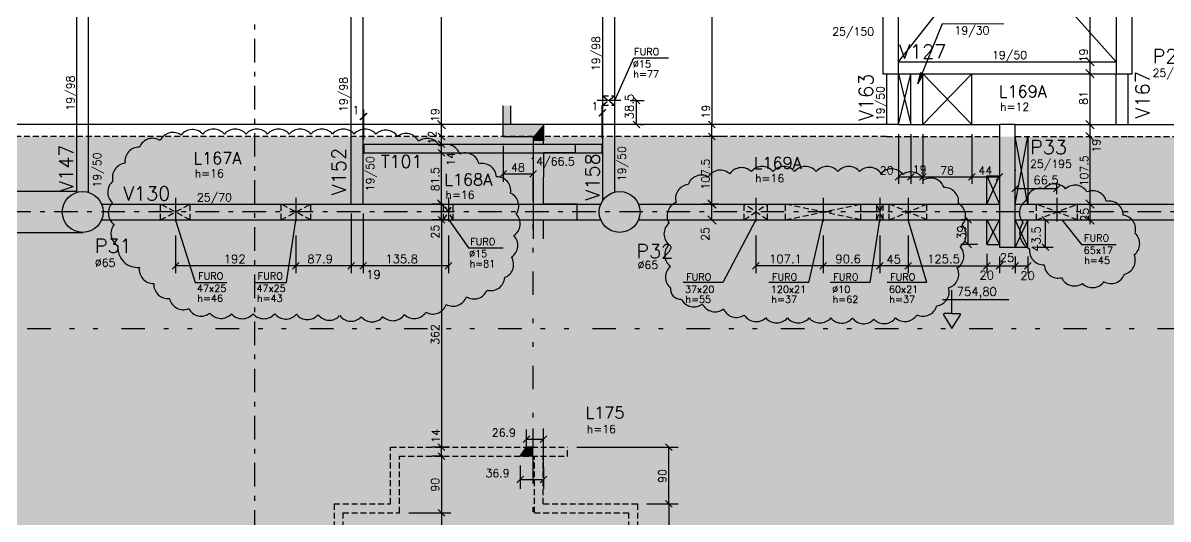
# Model space of a CAD drawing. Extents: x 64041 to 73506, y 0 to 6308.
# Drawn here: x 65119 to 66943, y 2670 to 3460 of the extents above; entities that cross this region are included whole.
import ezdxf

# ---------------------------------------------------------------- set-up
doc = ezdxf.new("R2010")
doc.units = 0
doc.header["$LTSCALE"] = 75
doc.header["$MEASUREMENT"] = 0
for name, pattern in [('ESTILO_TQS_0003', [1, 0.5, -0.2, 0.1, -0.2]), ('ESTILO_TQS_0004', [2, 0.5, -0.4, 0.1, -0.4, 0.1, -0.5]), ('HIDDEN2', [0.1875, 0.125, -0.0625])]:
    doc.linetypes.add(name, pattern=pattern)
doc.layers.get('0').update_dxf_attribs({"color": 3, "linetype": 'CONTINUOUS'})
for name, color, linetype in [('1', 3, 'CONTINUOUS'), ('200', 1, 'HIDDEN2'), ('204', 1, 'ESTILO_TQS_0003'), ('205', 1, 'ESTILO_TQS_0004'), ('210', 3, 'HIDDEN2'), ('212', 3, 'CONTINUOUS'), ('213', 3, 'CONTINUOUS'), ('216', 3, 'CONTINUOUS'), ('220', 5, 'CONTINUOUS'), ('221', 1, 'CONTINUOUS'), ('222', 6, 'CONTINUOUS'), ('226', 4, 'CONTINUOUS'), ('230', 3, 'CONTINUOUS'), ('231', 1, 'CONTINUOUS'), ('233', 6, 'CONTINUOUS'), ('250', 1, 'CONTINUOUS'), ('253', 253, 'CONTINUOUS')]:
    doc.layers.add(name, color=color, linetype=linetype)
doc.layers.add('112', color=7, linetype='CONTINUOUS', true_color=0x9bed9e)
doc.styles.get("Standard").update_dxf_attribs({"font": 'ROMANS.SHX'})

msp = doc.modelspace()

# ---------------------------------------------------------------- linework, layer by layer
at = {"layer": '1'}
for p, q in [((65204.8, 3189.4), (65204.8, 3778.9)), ((65223.8, 3189.6), (65223.8, 3778.9)), ((65641.8, 3171.4), (65641.8, 3781.9)), ((65660.8, 3171.4), (65660.8, 3781.9)), ((66042.3, 3781.9), (66042.3, 3176.9)), ((66061.3, 3781.9), (66061.3, 3190.3)), ((66513.3, 3397.9), (66860.3, 3397.9)), ((66513.3, 3378.9), (66860.3, 3378.9)), ((66513.3, 3297.9), (66513.3, 3378.9)), ((66533.3, 3297.9), (66533.3, 3378.9)), ((66552.3, 3297.9), (66552.3, 3378.9)), ((66630.3, 3297.9), (66630.3, 3378.9)), ((66860.3, 3297.9), (66860.3, 3378.9)), ((66513.3, 3297.9), (64645.3, 3297.9)), ((66513.3, 3297.9), (66553.2, 3297.9)), ((66552.3, 3297.9), (66674.3, 3297.9)), ((66699.3, 3297.9), (66879.3, 3297.9)), ((66879.3, 3297.9), (68737.3, 3297.9)), ((65661.8, 3266.9), (66041.3, 3266.9)), ((65661.8, 3266.9), (65661.8, 3252.9)), ((66041.3, 3252.9), (66041.3, 3266.9)), ((65661.8, 3252.9), (66041.3, 3252.9)), ((65204.8, 3191.4), (64645.4, 3191.4)), ((65244.3, 3171.4), (66039.4, 3171.4)), ((66099.3, 3171.4), (66674.3, 3171.4)), ((66699.3, 3171.4), (67274.4, 3171.4)), ((65244.3, 3146.4), (66039.4, 3146.4)), ((66099.3, 3146.4), (66674.3, 3146.4)), ((66699.3, 3146.4), (67274.4, 3146.4)), ((64760.8, 3126.4), (65214.3, 3126.4))]:
    msp.add_line(p, q, dxfattribs=at)
for points in [[(66494.3, 3378.9), (66494.3, 3297.9)], [(66879.3, 3297.9), (66879.3, 3378.9)]]:
    msp.add_lwpolyline(points, dxfattribs=at)
at = {"layer": '112'}
for points in [[(64645.3, 3278.9), (69349.9, 3278.9), (64645.4, 3191.4)], [(69349.9, 3278.9), (64760.8, 3191.4), (64645.4, 3191.4)], [(69349.9, 3278.9), (66557.5, 1895.8), (64760.8, 3191.4)], [(67465, 1895.8), (66557.5, 1895.8), (69349.9, 3278.9)], [(66557.5, 1895.8), (66557.5, 1547.8), (64760.8, 3191.4)], [(64760.8, 3191.4), (66557.5, 1547.8), (64760.8, 1547.8)]]:
    msp.add_solid(points, dxfattribs=at)
at = {"layer": '200'}
for p, q in [((66042.3, 3328.8), (66061.3, 3343.8)), ((66042.3, 3343.8), (66061.3, 3328.8)), ((65385.5, 3146.4), (65338.3, 3171.4)), ((65338.3, 3146.4), (65385.5, 3171.4)), ((65577.5, 3146.4), (65530.3, 3171.4)), ((65530.3, 3146.4), (65577.5, 3171.4)), ((65804.1, 3146.4), (65789.1, 3171.4)), ((65789.1, 3146.4), (65804.1, 3171.4)), ((66304.7, 3146.4), (66267.6, 3171.4)), ((66267.6, 3146.4), (66304.7, 3171.4)), ((66453.3, 3146.4), (66333.3, 3171.4)), ((66333.3, 3146.4), (66453.3, 3171.4)), ((66488.8, 3146.4), (66478.8, 3171.4)), ((66478.8, 3146.4), (66488.8, 3171.4)), ((66558.8, 3146.4), (66498.8, 3171.4)), ((66498.8, 3146.4), (66558.8, 3171.4)), ((66798.3, 3146.4), (66733.3, 3171.4)), ((66733.3, 3146.4), (66798.3, 3171.4))]:
    msp.add_line(p, q, dxfattribs=at)
at = {"layer": '204'}
for p, q in [((65488.3, 172), (65488.3, 6143.1)), ((68806.5, 3158.9), (64531.8, 3158.9))]:
    msp.add_line(p, q, dxfattribs=at)
at = {"layer": '205'}
for p, q in [((66071.3, 3336.3), (66032.3, 3336.3)), ((65931.9, 1526.8), (65931.9, 3220.4)), ((65361.9, 3181.4), (65361.9, 3136.4)), ((65553.9, 3181.4), (65553.9, 3136.4)), ((65796.6, 3181.4), (65796.6, 3136.4)), ((66286.1, 3181.4), (66286.1, 3136.4)), ((66393.3, 3181.4), (66393.3, 3136.4)), ((66483.8, 3181.4), (66483.8, 3136.4)), ((66528.8, 3181.4), (66528.8, 3136.4)), ((66765.8, 3181.4), (66765.8, 3136.4)), ((64676, 2973.7), (67282.3, 2973.7))]:
    msp.add_line(p, q, dxfattribs=at)
at = {"layer": '210'}
for p, q in [((66042.3, 3343.8), (66061.3, 3343.8)), ((66042.3, 3328.8), (66061.3, 3328.8)), ((66494.3, 3278.9), (64645.3, 3278.9)), ((66494.3, 3278.9), (66674.3, 3278.9)), ((66699.3, 3278.9), (66879.3, 3278.9)), ((66879.3, 3278.9), (67312.3, 3278.9)), ((65338.3, 3146.4), (65338.3, 3171.4)), ((65385.5, 3146.4), (65385.5, 3171.4)), ((65530.3, 3146.4), (65530.3, 3171.4)), ((65577.5, 3146.4), (65577.5, 3171.4)), ((65789.1, 3146.4), (65789.1, 3171.4)), ((65804.1, 3146.4), (65804.1, 3171.4)), ((66267.6, 3146.4), (66267.6, 3171.4)), ((66304.7, 3146.4), (66304.7, 3171.4)), ((66333.3, 3146.4), (66333.3, 3171.4)), ((66453.3, 3146.4), (66453.3, 3171.4)), ((66478.8, 3146.4), (66478.8, 3171.4)), ((66488.8, 3146.4), (66488.8, 3171.4)), ((66498.8, 3146.4), (66498.8, 3171.4)), ((66558.8, 3146.4), (66558.8, 3171.4)), ((66733.3, 3146.4), (66733.3, 3171.4)), ((66798.3, 3146.4), (66798.3, 3171.4)), ((65704.6, 2694.4), (65704.6, 2784.4)), ((65704.6, 2784.4), (65986.1, 2784.4)), ((65986.1, 2770.4), (65986.1, 2784.4)), ((65718.6, 2680.4), (65718.6, 2770.4)), ((65718.6, 2770.4), (65986.1, 2770.4)), ((65933.6, 2680.4), (65933.6, 2770.4)), ((65947.6, 2694.4), (65947.6, 2770.4)), ((65614.6, 2694.4), (65614.6, 2051.4)), ((65614.6, 2694.4), (65704.6, 2694.4)), ((65947.6, 2694.4), (66097.6, 2694.4)), ((66097.6, 2694.4), (66097.6, 2444.4)), ((65628.6, 2680.4), (65628.6, 2065.4)), ((65628.6, 2680.4), (65718.6, 2680.4)), ((65933.6, 2680.4), (66083.6, 2680.4)), ((66083.6, 2680.4), (66083.6, 2430.4))]:
    msp.add_line(p, q, dxfattribs=at)
at = {"layer": '216'}
for p, q in [((66825, 3391.2), (66811.7, 3404.5)), ((66825, 3372.2), (66811.7, 3385.5)), ((66101.6, 3331), (66091, 3341.6)), ((66036, 3311.5), (66046.6, 3322.1)), ((66037, 3311.5), (66047.6, 3322.1)), ((65655.5, 3305.6), (65666.1, 3316.2)), ((65656.5, 3305.6), (65667.1, 3316.2)), ((65792.3, 3291.2), (65779.1, 3304.5)), ((66101.6, 3292.6), (66091, 3303.2)), ((66211, 3303.2), (66221.6, 3292.6)), ((66221.6, 3292.6), (66211, 3303.2)), ((66825, 3291.2), (66811.7, 3304.5)), ((65791, 3273.6), (65780.4, 3284.2)), ((66221.6, 3273.6), (66211, 3284.2)), ((66221.6, 3273.6), (66211, 3284.2)), ((66825, 3272.2), (66811.7, 3285.5)), ((65791, 3261.6), (65780.4, 3272.2)), ((65791, 3247.6), (65780.4, 3258.2)), ((65878.6, 3214.3), (65889.2, 3224.9)), ((65926.6, 3214.3), (65937.2, 3224.9)), ((66508, 3209.6), (66518.6, 3220.2)), ((66528, 3209.6), (66538.6, 3220.2)), ((66528, 3209.6), (66538.6, 3220.2)), ((66547, 3209.6), (66557.6, 3220.2)), ((66547, 3209.6), (66557.6, 3220.2)), ((66625, 3209.6), (66635.6, 3220.2)), ((66625, 3209.6), (66635.6, 3220.2)), ((66669, 3209.6), (66679.6, 3220.2)), ((66694, 3190.9), (66704.6, 3201.5)), ((66760.5, 3190.9), (66771.1, 3201.5)), ((65792.3, 3164.7), (65779.1, 3178)), ((65791, 3166.1), (65780.4, 3176.7)), ((66223, 3164.7), (66209.7, 3178)), ((66221.6, 3166.1), (66211, 3176.7)), ((66825, 3164.7), (66811.7, 3178)), ((65791, 3141.1), (65780.4, 3151.7)), ((65780.4, 3151.7), (65791, 3141.1)), ((66223, 3139.7), (66209.7, 3153)), ((66629.9, 3141.1), (66619.3, 3151.7)), ((66752.8, 3141.1), (66742.2, 3151.7)), ((66825, 3139.7), (66811.7, 3153)), ((66629.9, 3102.1), (66619.3, 3112.7)), ((66752.8, 3097.6), (66742.2, 3108.2)), ((65367.2, 3078.7), (65356.6, 3068.1)), ((65559.2, 3078.7), (65548.6, 3068.1)), ((65559.2, 3078.7), (65548.6, 3068.1)), ((65647.1, 3078.7), (65636.5, 3068.1)), ((65647.1, 3078.7), (65636.5, 3068.1)), ((65666.1, 3078.7), (65655.5, 3068.1)), ((65666.1, 3078.7), (65655.5, 3068.1)), ((65801.9, 3078.7), (65791.3, 3068.1)), ((66291.5, 3078.7), (66280.8, 3068.1)), ((66398.6, 3078.7), (66388, 3068.1)), ((66398.6, 3078.7), (66388, 3068.1)), ((66489.1, 3078.7), (66478.5, 3068.1)), ((66489.1, 3078.7), (66478.5, 3068.1)), ((66534.1, 3078.7), (66523.5, 3068.1)), ((66534.1, 3078.7), (66523.5, 3068.1)), ((66523.5, 3068.1), (66534.1, 3078.7)), ((66649, 3068.1), (66659.6, 3078.7)), ((66649, 3068.1), (66659.6, 3078.7)), ((66669, 3068.1), (66679.6, 3078.7)), ((66669, 3068.1), (66679.6, 3078.7)), ((66694, 3068.1), (66704.6, 3078.7)), ((66694, 3068.1), (66704.6, 3078.7)), ((66714, 3068.1), (66724.6, 3078.7)), ((65915.7, 2792.3), (65926.3, 2802.9)), ((65942.6, 2792.3), (65953.2, 2802.9)), ((65780.4, 2789.7), (65791, 2779.1)), ((65791, 2779.1), (65780.4, 2789.7)), ((65791, 2765.1), (65780.4, 2775.7)), ((65780.4, 2775.7), (65791, 2765.1)), ((66152.9, 2779.1), (66142.3, 2789.7)), ((65905.7, 2727.8), (65916.3, 2738.4)), ((65942.6, 2727.8), (65953.2, 2738.4)), ((66142.3, 2699.7), (66152.9, 2689.1)), ((66152.9, 2689.1), (66142.3, 2699.7)), ((65780.4, 2685.7), (65791, 2675.1)), ((65780.4, 2685.7), (65791, 2675.1))]:
    msp.add_line(p, q, dxfattribs=at)
at = {"layer": '220'}
for p, q in [((65883.9, 3278.9), (65883.9, 3327.9)), ((65895.9, 3297.9), (65895.9, 3327.9)), ((65947.7, 3297.9), (65895.9, 3297.9)), ((65947.9, 3297.9), (65947.9, 3278.9)), ((65883.9, 3278.9), (65931.9, 3278.9)), ((65931.9, 3278.9), (65931.9, 3272)), ((65931.9, 3272), (65931.9, 3214.4)), ((65947.9, 3278.9), (65947.9, 3278.9)), ((65947.9, 3278.9), (65947.9, 3272)), ((65947.9, 3278.9), (65947.9, 3278.9)), ((65947.9, 3267), (65947.9, 3272)), ((65947.9, 3267), (65998.4, 3267)), ((65998.4, 3267), (65998.4, 3253)), ((65998.4, 3253), (65947.9, 3253)), ((65947.9, 3253), (65947.9, 3214.4)), ((65931.9, 3214.4), (65931.9, 3116.4)), ((65931.9, 2784.4), (65931.9, 2814.4)), ((65947.9, 2740.4), (65947.9, 2814.4)), ((65911, 2770.4), (65921, 2784.4)), ((65931.9, 2784.4), (65921, 2784.4)), ((65931.9, 2770.4), (65911, 2770.4)), ((65931.9, 2740.3), (65931.9, 2770.4))]:
    msp.add_line(p, q, dxfattribs=at)
msp.add_lwpolyline([(65947.9, 3116.4), (65947.9, 3146.4), (66001.9, 3146.4), (66001.9, 3171.4), (65947.9, 3171.4), (65947.9, 3214.4)], dxfattribs=at)
at = {"layer": '221'}
for p, q in [((66513.3, 3397.9), (66860.3, 3837.9)), ((66651.3, 3631.9), (66860.3, 3397.9)), ((66061.6, 3336.3), (66092.1, 3404.4)), ((66092.1, 3404.4), (66147.2, 3404.4)), ((66513.3, 3297.9), (66533.3, 3378.9)), ((66513.3, 3378.9), (66533.3, 3297.9)), ((66552.3, 3297.9), (66630.3, 3378.9)), ((66552.3, 3378.9), (66630.3, 3297.9)), ((66719.3, 3171.4), (66699.3, 3278.9)), ((66699.3, 3171.4), (66719.3, 3278.9)), ((66654.3, 3171.4), (66674.3, 3216.4)), ((66654.3, 3216.4), (66674.3, 3171.4)), ((65361.9, 3145.9), (65393.5, 3046.6)), ((65538.9, 3046.6), (65553.9, 3145.9)), ((65797.3, 3146.4), (65828.5, 3101.8)), ((66286.1, 3146.4), (66233.9, 3046.6)), ((66370.6, 3046.6), (66393.3, 3146.4)), ((66468.2, 3046.6), (66483.8, 3146.4)), ((66558.6, 3046.6), (66528.8, 3146.4)), ((66654.3, 3107.4), (66674.3, 3146.4)), ((66654.3, 3146.4), (66674.3, 3107.4)), ((66719.3, 3102.9), (66699.3, 3146.4)), ((66719.3, 3146.4), (66699.3, 3102.9)), ((66773.5, 3146.2), (66805.1, 3107.2)), ((65828.5, 3101.8), (65883.9, 3101.8)), ((66805.1, 3107.2), (66859.9, 3107.2)), ((65393.5, 3046.6), (65444.1, 3046.6)), ((65488.3, 3046.6), (65538.9, 3046.6)), ((66233.9, 3046.6), (66170.5, 3046.6)), ((66370.6, 3046.6), (66307.2, 3046.6)), ((66468.2, 3046.6), (66404.8, 3046.6)), ((66558.6, 3046.6), (66495.2, 3046.6))]:
    msp.add_line(p, q, dxfattribs=at)
msp.add_lwpolyline([(66681, 3457.6), (66582.9, 3458.1), (66544.4, 3363), (66549.1, 3381.1), (66544.4, 3363), (66553.7, 3379.3)], dxfattribs=at)
at = {"layer": '221', "linetype": 'Continuous'}
for centre, radius, start, end in [((65358, 3262.9), 22.5, 54.5522, 154.5522), ((65388.9, 3267.6), 22.5, 42.5791, 142.5791), ((65422.7, 3268.4), 22.5, 40.0951, 140.0951), ((65457.2, 3268.4), 22.5, 40.0084, 140.0084), ((65491.6, 3268.4), 22.5, 40.0005, 140.0005), ((65526.1, 3268.4), 22.5, 40.0001, 140.0001), ((65560.6, 3268.4), 22.5, 40, 140), ((65595.1, 3268.4), 22.5, 40, 140), ((65629.5, 3268.4), 22.5, 40, 140), ((65664, 3268.4), 22.5, 40, 140), ((65696.9, 3266.7), 22.5, 34.2367, 134.2367), ((65728.9, 3261.3), 22.5, 26.5796, 126.5796), ((65325.6, 3253.6), 22.5, 57.6758, 157.6758), ((65762.7, 3253.5), 22.5, 27.1693, 127.1693), ((65793.4, 3244), 22.5, 18.4937, 118.4937), ((65304.1, 3239.6), 22.5, 88.2631, 188.2631), ((65823.5, 3230.4), 22.5, 12.9877, 112.9877), ((65284.1, 3214), 22.5, 95.7251, 195.7251), ((65850.7, 3213.6), 22.5, 3.5596, 103.5596), ((66263.4, 3207), 22.5, 45.9475, 145.9475), ((66296.3, 3208.7), 22.5, 40.1258, 140.1258), ((66330.8, 3208.8), 22.5, 40.0227, 140.0227), ((66365.2, 3208.8), 22.5, 40.0019, 140.0019), ((66399.7, 3208.8), 22.5, 40.0002, 140.0002), ((66434.2, 3208.8), 22.5, 40, 140), ((66467.4, 3207.4), 22.5, 35.1964, 135.1964), ((65873.6, 3192.5), 22.5, 350.9484, 90.9484), ((66199.7, 3195.1), 22.5, 61.0828, 161.0828), ((66229.7, 3202.9), 22.5, 47.9989, 147.9989), ((66502.2, 3205), 22.5, 37.0796, 137.0796), ((66533.2, 3200.2), 22.5, 25.2893, 125.2893), ((66564.6, 3190.3), 22.5, 19.5514, 119.5514), ((65276.6, 3190.4), 22.5, 129.0813, 229.0813), ((66180.8, 3180), 22.5, 96.0792, 196.0792), ((66586.7, 3175.3), 22.5, 352.2169, 92.2169), ((66738.7, 3174.1), 22.5, 73.6681, 173.6681), ((66762.3, 3181.3), 22.5, 40.421, 140.421), ((66794.4, 3179.1), 22.5, 31.5108, 131.5108), ((66822.7, 3170.3), 22.5, 14.1208, 114.1208), ((65277.6, 3157.4), 22.5, 134.4028, 234.4028), ((65886.3, 3168.5), 22.5, 324.9681, 64.9681), ((66167.3, 3152.8), 22.5, 111.0045, 211.0045), ((66728.4, 3157.6), 22.5, 122.4054, 222.4054), ((66848.7, 3153.7), 22.5, 0.5042, 100.5042), ((65888.5, 3140), 22.5, 303.932, 43.932), ((66597.7, 3152.8), 22.5, 319.9381, 59.9381), ((65281.7, 3124.5), 22.5, 139.6599, 239.6599), ((66162.5, 3123.9), 22.5, 130.0073, 230.0073), ((66598.9, 3122.6), 22.5, 304.3826, 44.3826), ((66734.6, 3125.7), 28.3, 143.904, 243.904), ((66868.6, 3131.5), 22.5, 343.5121, 83.5121), ((65884.8, 3105.8), 22.5, 303.834, 43.834), ((66875, 3108.5), 22.5, 307.5683, 47.5683), ((65301.9, 3102.3), 31.7, 174.91, 274.91), ((66163.6, 3090.5), 22.5, 133.9461, 233.9461), ((66595, 3088.8), 22.5, 302.4485, 42.4485), ((66744.5, 3097.2), 22.5, 172.3931, 272.3931), ((65878.1, 3075.4), 22.5, 291.2992, 31.2992), ((66868, 3081.9), 22.5, 282.9621, 22.9621), ((65326.9, 3067.5), 22.5, 171.7319, 271.7319), ((66164.8, 3055.1), 22.5, 130, 230), ((66586.9, 3059.9), 22.5, 286.3012, 26.3012), ((66767.9, 3076.2), 22.5, 183.6552, 283.6552), ((65863.9, 3056.2), 22.5, 255.4009, 355.4009), ((66793.7, 3063.6), 22.5, 204.441, 304.441), ((66822.4, 3061), 22.5, 224.8328, 324.8328), ((66851.9, 3067.5), 22.5, 240.3306, 340.3306), ((65350, 3043.6), 22.5, 176.3959, 276.3959), ((65837.4, 3043), 22.5, 237.5569, 337.5569), ((66166.5, 3036.1), 16.2, 173.7803, 273.7803), ((66571.6, 3031.8), 22.5, 276.796, 16.796), ((65374.5, 3025.9), 22.5, 192.201, 292.201), ((65771.8, 3019), 22.5, 241.4566, 341.4566), ((65804.1, 3031.5), 22.5, 240.8022, 340.8022), ((66187.6, 3030.3), 22.5, 207.4333, 307.4333), ((66221.3, 3022.6), 22.5, 206.8623, 306.8623), ((66552.6, 3015.5), 22.5, 244.3462, 344.3462), ((65402.9, 3015.7), 22.5, 208.1324, 308.1324), ((65434.4, 3012), 22.5, 218.3705, 318.3705), ((65468.4, 3011.5), 22.5, 219.9842, 319.9842), ((65502.9, 3011.5), 22.5, 219.9087, 319.9087), ((65537.8, 3011), 22.5, 218.4005, 318.4005), ((65572.1, 3010.2), 22.5, 218.9318, 318.9318), ((65606.9, 3009.1), 22.5, 217.5764, 317.5763), ((65641.5, 3007.5), 22.5, 217.0741, 317.0741), ((65675.1, 3006.7), 22.5, 220.2468, 320.2468), ((65708.1, 3008.4), 22.5, 225.7204, 325.7204), ((65742.4, 3011.9), 22.5, 225.7647, 325.7647), ((66255.4, 3013.6), 22.5, 203.7657, 303.7657), ((66286.9, 3006.9), 22.5, 212.3119, 312.3119), ((66523.8, 3007.1), 22.5, 228.0248, 328.0248), ((66319.3, 3004.8), 22.5, 219.9999, 319.9999), ((66353.8, 3004.8), 22.5, 219.9951, 319.9951), ((66388.3, 3004.8), 22.5, 219.9598, 319.9598), ((66422.8, 3004.6), 22.5, 219.6405, 319.6405), ((66458, 3003.5), 22.5, 216.7931, 316.7931), ((66490.6, 3003.7), 22.5, 223.769, 323.769)]:
    msp.add_arc(centre, radius, start, end, dxfattribs=at)
at = {"layer": '222'}
for points in [[(66488.3, 3378.9), (66513.3, 3378.9), (66513.3, 3528.9), (66488.3, 3528.9), (66488.3, 3378.9)], [(66860.3, 3378.9), (66885.3, 3378.9), (66885.3, 3528.9), (66860.3, 3528.9), (66860.3, 3378.9)], [(66674.3, 3102.9), (66699.3, 3102.9), (66699.3, 3297.9), (66674.3, 3297.9), (66674.3, 3102.9)]]:
    msp.add_lwpolyline(points, dxfattribs=at)
for centre in [(65214.3, 3158.9), (66069.3, 3158.9)]:
    msp.add_circle(centre, 32.5, dxfattribs=at)
at = {"layer": '230'}
for p, q in [((66719.3, 3278.9), (66719.3, 3171.4)), ((66654.3, 3171.4), (66654.3, 3216.4)), ((66654.3, 3216.4), (66674.3, 3216.4)), ((66654.3, 3107.4), (66654.3, 3146.4)), ((66719.3, 3102.9), (66719.3, 3146.4)), ((66654.3, 3107.4), (66674.3, 3107.4)), ((66699.3, 3102.9), (66719.3, 3102.9))]:
    msp.add_line(p, q, dxfattribs=at)
at = {"layer": '231'}
for p, q in [((66598.6, 2997.2), (66598.6, 3034.7)), ((66583.6, 3019.7), (66689, 3019.7)), ((66585, 2995.1), (66598.6, 2973.7)), ((66598.6, 2997.2), (66586.2, 2997.2)), ((66598.6, 2997.2), (66611, 2997.2)), ((66598.6, 2973.7), (66612.2, 2995.1))]:
    msp.add_line(p, q, dxfattribs=at)
for centre, start, end in [((66586.2, 2995.8), 90, 212.377), ((66611, 2995.8), 327.6277, 90)]:
    msp.add_arc(centre, 1.36, start, end, dxfattribs=at)
at = {"layer": '250'}
for p, q in [((65785.7, 3168.4), (65785.7, 4001.9)), ((66818.4, 3397.9), (66818.4, 3837.9)), ((66216.3, 3781.9), (66216.3, 3297.9)), ((66818.4, 3378.9), (66818.4, 3397.9)), ((66818.4, 3297.9), (66818.4, 3383.9)), ((65660.8, 3274.4), (65660.8, 3322.2)), ((65661.8, 3274.4), (65661.8, 3322.2)), ((66041.3, 3276.5), (66041.3, 3328.1)), ((66042.3, 3276.5), (66042.3, 3328.1)), ((66086.3, 3336.3), (66108.3, 3336.3)), ((66096.3, 3297.9), (66096.3, 3336.3)), ((65660.8, 3310.9), (65661.8, 3310.9)), ((66041.3, 3316.8), (66042.3, 3316.8)), ((65785.7, 3278.9), (65785.7, 3297.9)), ((66101.7, 3297.9), (66108.3, 3297.9)), ((66244, 3297.9), (66201.3, 3297.9)), ((66231.8, 3297.9), (66201.3, 3297.9)), ((66216.3, 3278.9), (66216.3, 3297.9)), ((66513.3, 3282.9), (66513.3, 3203.6)), ((66533.3, 3282.9), (66533.3, 3203.6)), ((66552.3, 3282.9), (66552.3, 3203.6)), ((66630.3, 3282.9), (66630.3, 3203.6)), ((66818.4, 3278.9), (66818.4, 3297.9)), ((65931.9, 3276.6), (65931.9, 3208.3)), ((66231.8, 3278.9), (66201.3, 3278.9)), ((66231.8, 3278.9), (66201.3, 3278.9)), ((66216.3, 3171.4), (66216.3, 3278.9)), ((66818.4, 3139.7), (66818.4, 3278.9)), ((65883.9, 3263.9), (65883.9, 3206.9)), ((65883.9, 3263.9), (65883.9, 3208.3)), ((65931.9, 3263.9), (65931.9, 3206.9)), ((66674.3, 3229.5), (66674.3, 3226.1)), ((65883.9, 3219.6), (65931.9, 3219.6)), ((66513.3, 3214.9), (66533.3, 3214.9)), ((66533.3, 3214.9), (66552.3, 3214.9)), ((66552.3, 3214.9), (66630.3, 3214.9)), ((66630.3, 3214.9), (66674.3, 3214.9)), ((66699.3, 3225.7), (66699.3, 3224.4)), ((66699.3, 3196.2), (66765.8, 3196.2)), ((66765.8, 3187.2), (66765.8, 3205.8)), ((65641.8, 3156.4), (65641.8, 3061.4)), ((65660.8, 3156.4), (65660.8, 3061.4)), ((65788.1, 3171.4), (65770.7, 3171.4)), ((65785.7, 3146.4), (65785.7, 3171.4)), ((66227.5, 3171.4), (66201.3, 3171.4)), ((66216.3, 3146.4), (66216.3, 3171.4)), ((65788.4, 3146.4), (65770.7, 3146.4)), ((65797.3, 3146.4), (65770.7, 3146.4)), ((65785.7, 3146.4), (65785.7, 2784.4)), ((66622.1, 3146.4), (66612.6, 3146.4)), ((66624.6, 3107.4), (66624.6, 3146.4)), ((66734.3, 3146.4), (66759.5, 3146.4)), ((66747.5, 3102.9), (66747.5, 3146.4)), ((65361.9, 3121.4), (65361.9, 3061.4)), ((65553.9, 3121.4), (65553.9, 3061.4)), ((65796.6, 3121.4), (65796.6, 3061.4)), ((66286.1, 3121.4), (66286.1, 3061.4)), ((66393.3, 3121.4), (66393.3, 3061.4)), ((66483.8, 3121.4), (66483.8, 3061.4)), ((66528.8, 3121.4), (66528.8, 3061.4)), ((66528.8, 3121.4), (66528.8, 3061.4)), ((66639.3, 3107.4), (66612.6, 3107.4)), ((66734.3, 3102.9), (66759.5, 3102.9)), ((66654.3, 3092.4), (66654.3, 3061.4)), ((66674.3, 3087.9), (66674.3, 3061.4)), ((66699.3, 3087.9), (66699.3, 3061.4)), ((66719.3, 3087.9), (66719.3, 3061.4)), ((65553.9, 3073.4), (65361.9, 3073.4)), ((65641.8, 3073.4), (65553.9, 3073.4)), ((65660.8, 3073.4), (65641.8, 3073.4)), ((65796.6, 3073.4), (65660.8, 3073.4)), ((66393.3, 3073.4), (66286.1, 3073.4)), ((66483.8, 3073.4), (66393.3, 3073.4)), ((66528.8, 3073.4), (66483.8, 3073.4)), ((66528.8, 3073.4), (66654.3, 3073.4)), ((66654.3, 3073.4), (66674.3, 3073.4)), ((66674.3, 3073.4), (66699.3, 3073.4)), ((66699.3, 3073.4), (66719.3, 3073.4)), ((65921, 2786.5), (65921, 2812.6)), ((65947.9, 2799.4), (65947.9, 2812.6)), ((65921, 2797.6), (65947.9, 2797.6)), ((65798.6, 2784.4), (65770.7, 2784.4)), ((65785.5, 2784.4), (65770.7, 2784.4)), ((65785.7, 2770.4), (65785.7, 2784.4)), ((66001.1, 2784.4), (66162.6, 2784.4)), ((66147.6, 2694.4), (66147.6, 2784.4)), ((65787.8, 2770.4), (65770.7, 2770.4)), ((65785.7, 2770.4), (65785.7, 2680.4)), ((65911, 2755.4), (65911, 2718.1)), ((65947.9, 2752.1), (65947.9, 2718.1)), ((65911, 2733.1), (65947.9, 2733.1)), ((66112.6, 2694.4), (66162.6, 2694.4)), ((66112.6, 2694.4), (66162.6, 2694.4)), ((66147.6, 2694.4), (66147.6, 2511.9)), ((65733.6, 2680.4), (65800.7, 2680.4)), ((65733.6, 2680.4), (65800.7, 2680.4)), ((65785.7, 2680.4), (65785.7, 2565.4))]:
    msp.add_line(p, q, dxfattribs=at)
at = {"layer": '253'}
for points in [[(65895.9, 3297.9), (65895.9, 3327.9), (65883.9, 3327.9)], [(65895.9, 3297.9), (65883.9, 3327.9), (65883.9, 3278.9)], [(65883.9, 3327.9), (65895.9, 3327.9), (65895.9, 3327.9)], [(65895.9, 3297.9), (65883.9, 3278.9), (65931.9, 3278.9)], [(65895.9, 3297.9), (65931.9, 3278.9), (65947.9, 3297.9)], [(65947.9, 3278.9), (65947.9, 3297.9), (65931.9, 3278.9)], [(65947.9, 3278.9), (65947.9, 3278.9), (65947.9, 3297.9)], [(65947.9, 3278.9), (65931.9, 3278.9), (65947.9, 3272)], [(65947.9, 3272), (65931.9, 3278.9), (65931.9, 3272)], [(65931.9, 3272), (65947.9, 3272), (65947.9, 3214.4)], [(65947.9, 3214.4), (65931.9, 3214.4), (65931.9, 3272)], [(65947.9, 3278.9), (65947.9, 3272), (65947.9, 3278.9)], [(65947.9, 3272), (65947.9, 3267), (65947.9, 3214.4)], [(65947.9, 3214.4), (65947.9, 3267), (65947.9, 3253)], [(65947.9, 3267), (65998.4, 3267), (65947.9, 3253)], [(65947.9, 3253), (65998.4, 3267), (65998.4, 3253)], [(65947.9, 3146.4), (65931.9, 3116.4), (65947.9, 3214.4)], [(65947.9, 3214.4), (65931.9, 3116.4), (65931.9, 3214.4)], [(65947.9, 3146.4), (65947.9, 3214.4), (65947.9, 3171.4)], [(65947.9, 3146.4), (65947.9, 3171.4), (66001.9, 3146.4)], [(66001.9, 3146.4), (65947.9, 3171.4), (66001.9, 3171.4)], [(65947.9, 3146.4), (65947.9, 3116.4), (65931.9, 3116.4)], [(65931.9, 2770.4), (65931.9, 2784.4), (65947.9, 2814.4)], [(65931.9, 2770.4), (65947.9, 2814.4), (65931.9, 2740.4)], [(65947.9, 2814.4), (65931.9, 2784.4), (65931.9, 2814.4)], [(65931.9, 2740.4), (65947.9, 2814.4), (65947.9, 2740.4)], [(65931.9, 2770.4), (65911, 2770.4), (65921, 2784.4)], [(65931.9, 2770.4), (65921, 2784.4), (65931.9, 2784.4)]]:
    msp.add_solid(points, dxfattribs=at)

# ---------------------------------------------------------------- texts
for s, height, p in [('FURO', 11.25, (66092.4, 3408.4)), ('%%c15', 11.25, (66090.4, 3388.9)), ('h=77', 11.25, (66091.1, 3373)), ('FURO', 11.25, (66808.9, 3112)), ('FURO', 11.25, (65831.6, 3106.2)), ('65x17', 11.25, (66808.4, 3092.2)), ('%%c15', 11.25, (65829.5, 3086.8)), ('h=81', 11.25, (65830.3, 3070.8)), ('h=45', 11.25, (66809.1, 3076.3)), ('FURO', 11.25, (65398.2, 3051.3)), ('FURO', 11.25, (65493.1, 3051.3)), ('FURO', 11.25, (66175.4, 3049.8)), ('FURO', 11.25, (66312.1, 3049.8)), ('FURO', 11.25, (66409.7, 3049.8)), ('FURO', 11.25, (66500.1, 3049.8)), ('47x25', 11.25, (65396.2, 3031.8)), ('47x25', 11.25, (65491, 3031.8)), ('37x20', 11.25, (66173.4, 3030.3)), ('120x21', 11.25, (66310, 3030.3)), ('%%c10', 11.25, (66407.7, 3030.3)), ('60x21', 11.25, (66498.1, 3030.3)), ('754,80', 13.5, (66606.3, 3025.5)), ('h=46', 11.25, (65396.9, 3015.9)), ('h=43', 11.25, (65491.8, 3015.9)), ('h=55', 11.25, (66174.1, 3014.4)), ('h=37', 11.25, (66310.8, 3014.4)), ('h=62', 11.25, (66408.4, 3014.4)), ('h=37', 11.25, (66498.8, 3014.4))]:
    msp.add_text(s, height=height).set_placement(p)
at = {"layer": '212'}
for s, p in [('19/30', (66602.5, 3441.4)), ('19/50', (66662.4, 3402.3)), ('14/66.5', (65925.7, 3233)), ('25/70', (65396.2, 3175.6))]:
    msp.add_text(s, height=12.75, dxfattribs=at).set_placement(p)
for s, p in [('19/98', (66038, 3383.1)), ('19/98', (65201.3, 3320.2)), ('19/98', (65636, 3318)), ('19/50', (66490.9, 3303.6)), ('19/50', (65243.6, 3197.8)), ('19/50', (66079.3, 3207.9)), ('19/50', (65678.5, 3191.9))]:
    msp.add_text(s, height=12.75, rotation=90, dxfattribs=at).set_placement(p)
at = {"layer": '213'}
for s, p in [('25/150', (66407.9, 3439.6)), ('25/150', (66918.1, 3373.8)), ('25/195', (66722.9, 3229)), ('%%c65', (65233.6, 3071.8)), ('%%c65', (66097.9, 3068.2))]:
    msp.add_text(s, height=12.75, dxfattribs=at).set_placement(p)
at = {"layer": '216'}
for s, height, p in [('19', 12.75, (66814.5, 3397.1)), ('38.5', 13.5, (66091.6, 3306.3)), ('81', 12.75, (66814.5, 3329.4)), ('19', 12.75, (65781.9, 3302.1)), ('19', 12.75, (66213.2, 3307.6)), ('12', 12.75, (65777.4, 3266.2)), ('19', 12.75, (66834.9, 3253.4)), ('14', 12.75, (65806.7, 3232.4)), ('107.5', 12.75, (66815.4, 3199.8)), ('81.5', 12.75, (65781.9, 3191.8)), ('107.5', 12.75, (66212.5, 3194.5)), ('25', 12.75, (66816.2, 3143.5)), ('25', 12.75, (65781.9, 3116.6)), ('25', 12.75, (66212.1, 3113.1)), ('39', 13.5, (66620.6, 3114.7)), ('43.5', 13.5, (66739.5, 3095.6)), ('362', 12.75, (65781.9, 2947.5)), ('14', 12.75, (65783, 2791.5)), ('90', 12.75, (66143.7, 2727.9)), ('90', 12.75, (65781.9, 2713.9))]:
    msp.add_text(s, height=height, rotation=90, dxfattribs=at).set_placement(p)
for s, height, p in [('1', 12.8, (65643.8, 3314.7)), ('1', 12.8, (66024.3, 3320.7)), ('h=12', 12.75, (66675.2, 3319.9)), ('48', 12.75, (65896.4, 3223.4)), ('20', 12.75, (66483.6, 3218.7)), ('19', 12.75, (66536.3, 3220.1)), ('78', 12.75, (66579.8, 3218.7)), ('44', 12.75, (66640.8, 3218.7)), ('h=16', 12.75, (65392.6, 3213.9)), ('h=16', 12.75, (66285, 3206.1)), ('66.5', 13.5, (66728.1, 3203)), ('h=16', 12.75, (65792, 3179.8)), ('192', 13.5, (65439, 3077.4)), ('87.9', 13.5, (65572.2, 3077.4)), ('135.8', 13.5, (65696.3, 3077.4)), ('107.1', 13.5, (66307.3, 3077.4)), ('90.6', 13.5, (66412.9, 3077.4)), ('45', 13.5, (66494.3, 3076.9)), ('125.5', 13.5, (66559.1, 3077.4)), ('25', 13.5, (66674.6, 3079.5)), ('19', 13.5, (65665.9, 3052.7)), ('20', 13.5, (66642.4, 3051.6)), ('20', 13.5, (66707.3, 3050.8)), ('26.9', 12.75, (65865.8, 2801.4)), ('h=16', 12.75, (66017.1, 2807)), ('36.9', 12.75, (65855.8, 2736.9))]:
    msp.add_text(s, height=height, dxfattribs=at).set_placement(p)
at = {"layer": '220'}
for s, p in [('P28', (66918.1, 3395.7)), ('P33', (66722.9, 3250.8)), ('P31', (65233.6, 3093.7)), ('P32', (66095.9, 3085.2))]:
    msp.add_text(s, height=22.5, dxfattribs=at).set_placement(p)
at = {"layer": '226'}
for s, height, p in [('L169A', 18.75, (66673.3, 3341.3)), ('L167A', 18.75, (65390.7, 3235.2)), ('T101', 20.25, (65689.2, 3229)), ('L169A', 18.75, (66283.1, 3227.5)), ('L168A', 18.75, (65790.1, 3201.1)), ('L175', 18.75, (66015.2, 2830.3))]:
    msp.add_text(s, height=height, dxfattribs=at).set_placement(p)
at = {"layer": '233'}
for s, p in [('V127', (66514.3, 3403)), ('V130', (65278.6, 3176.9))]:
    msp.add_text(s, height=22.5, dxfattribs=at).set_placement(p)
for s, p in [('V163', (66472.9, 3303.8)), ('V167', (66913.2, 3307.8)), ('V147', (65199.4, 3191)), ('V152', (65633.4, 3185.7)), ('V158', (66037.4, 3177.1))]:
    msp.add_text(s, height=22.5, rotation=90, dxfattribs=at).set_placement(p)

doc.saveas('drawing.dxf')
